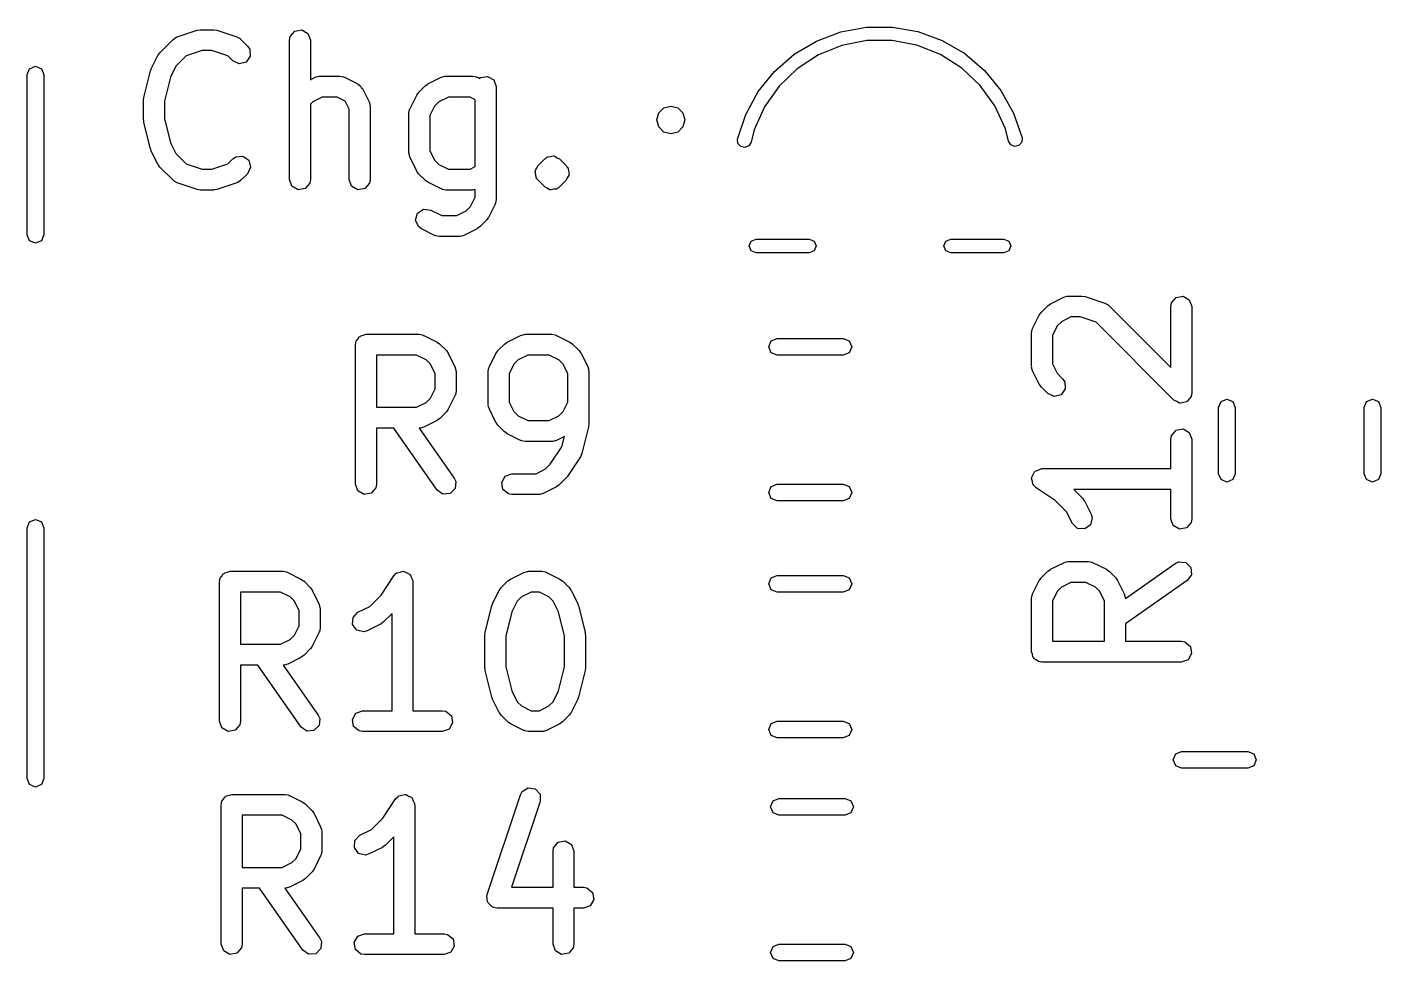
# Model space of a CAD drawing. Extents: x 22.5 to 93.3, y -73 to -49.
# Drawn here: x 59.58 to 69.3, y -55.78 to -49.08 of the extents above; entities that cross this region are included whole.
import ezdxf

# ---------------------------------------------------------------- set-up
doc = ezdxf.new("R2010")
doc.units = 0
doc.layers.add('BLACK', color=7, linetype='CONTINUOUS')

msp = doc.modelspace()

# ---------------------------------------------------------------- linework, layer by layer
at = {"layer": 'BLACK', "linetype": 'CONTINUOUS'}
for p, q in [((60.6279, -49.1722), (60.6493, -49.1573)), ((60.6493, -49.1573), (60.6537, -49.1569)), ((60.6537, -49.1569), (60.6572, -49.1541)), ((60.6572, -49.1541), (60.8001, -49.1065)), ((60.8001, -49.1065), (60.8223, -49.1032)), ((60.8223, -49.1032), (60.8238, -49.1026)), ((60.8238, -49.1026), (60.919, -49.1026)), ((60.919, -49.1026), (60.9411, -49.1065)), ((60.9411, -49.1065), (60.9428, -49.1065)), ((60.9428, -49.1065), (61.0856, -49.1541)), ((61.0856, -49.1541), (61.1085, -49.1665)), ((61.4631, -49.1776), (61.4676, -49.152)), ((61.4676, -49.152), (61.5006, -49.1127)), ((61.5006, -49.1127), (61.5511, -49.1038)), ((61.5511, -49.1038), (61.5955, -49.1294)), ((61.5955, -49.1294), (61.6131, -49.1776)), ((65.2448, -49.1838), (65.4193, -49.1182)), ((65.4193, -49.1182), (65.6026, -49.0845)), ((65.6026, -49.0845), (65.789, -49.0838)), ((65.789, -49.0838), (65.9725, -49.116)), ((65.9725, -49.116), (66.1475, -49.1801)), ((60.5327, -49.2674), (60.6279, -49.1722)), ((60.836, -49.2526), (60.7215, -49.2908)), ((60.9069, -49.2526), (60.836, -49.2526)), ((61.0214, -49.2908), (60.9069, -49.2526)), ((61.1085, -49.1665), (61.1109, -49.1703)), ((61.1109, -49.1703), (61.1149, -49.1722)), ((61.1149, -49.1722), (61.1626, -49.2198)), ((61.1626, -49.2198), (61.1775, -49.2412)), ((61.1775, -49.2412), (61.182, -49.2923)), ((61.4631, -50.1776), (61.4631, -49.1776)), ((61.6131, -49.1776), (61.6131, -49.461)), ((65.0847, -49.2792), (65.2448, -49.1838)), ((65.4274, -49.2154), (65.2592, -49.2836)), ((65.6054, -49.1804), (65.4274, -49.2154)), ((65.7869, -49.1796), (65.6054, -49.1804)), ((65.9652, -49.2133), (65.7869, -49.1796)), ((66.1339, -49.28), (65.9652, -49.2133)), ((66.1475, -49.1801), (66.3084, -49.2742)), ((60.471, -49.3822), (60.5186, -49.2869)), ((60.5186, -49.2869), (60.532, -49.2689)), ((60.532, -49.2689), (60.5327, -49.2674)), ((60.7215, -49.2908), (60.6474, -49.3649)), ((61.0565, -49.3259), (61.0214, -49.2908)), ((61.103, -49.3476), (61.0565, -49.3259)), ((61.1525, -49.3343), (61.103, -49.3476)), ((61.182, -49.2923), (61.1525, -49.3343)), ((64.9439, -49.4014), (65.0847, -49.2792)), ((65.2592, -49.2836), (65.1069, -49.3823)), ((66.287, -49.3775), (66.1339, -49.28)), ((66.3084, -49.2742), (66.4502, -49.3953)), ((59.58, -49.425), (59.5976, -49.3826)), ((59.58, -50.575), (59.58, -49.425)), ((59.5976, -49.3826), (59.64, -49.365)), ((59.64, -49.365), (59.6824, -49.3826)), ((59.6824, -49.3826), (59.7, -49.425)), ((59.7, -49.425), (59.7, -50.575)), ((60.4177, -49.588), (60.4653, -49.3975)), ((60.4653, -49.3975), (60.4706, -49.3857)), ((60.4706, -49.3857), (60.471, -49.3822)), ((60.6089, -49.4419), (60.5655, -49.6154)), ((60.6474, -49.3649), (60.6089, -49.4419)), ((61.6131, -49.461), (61.6474, -49.4439)), ((61.6474, -49.4439), (61.6724, -49.4364)), ((61.6724, -49.4364), (61.6767, -49.4375)), ((61.6767, -49.4375), (61.681, -49.436)), ((61.681, -49.436), (61.8238, -49.436)), ((61.8238, -49.436), (61.8495, -49.4405)), ((61.8495, -49.4405), (61.8529, -49.4434)), ((61.8529, -49.4434), (61.8573, -49.4439)), ((61.8573, -49.4439), (61.9526, -49.4915)), ((62.4569, -49.4915), (62.5522, -49.4439)), ((62.5522, -49.4439), (62.5771, -49.4364)), ((62.5771, -49.4364), (62.5815, -49.4375)), ((62.5815, -49.4375), (62.5857, -49.436)), ((62.5857, -49.436), (62.7762, -49.436)), ((62.7762, -49.436), (62.8018, -49.4405)), ((62.8018, -49.4405), (62.8053, -49.4434)), ((62.8053, -49.4434), (62.8097, -49.4439)), ((62.8097, -49.4439), (62.828, -49.453)), ((62.828, -49.453), (62.8339, -49.446)), ((62.8339, -49.446), (62.8845, -49.4371)), ((62.8845, -49.4371), (62.9289, -49.4627)), ((64.827, -49.5466), (64.9439, -49.4014)), ((65.1069, -49.3823), (64.9761, -49.5081)), ((66.4188, -49.5023), (66.287, -49.3775)), ((66.4502, -49.3953), (66.5682, -49.5395)), ((61.9526, -49.4915), (61.9735, -49.507)), ((61.9735, -49.507), (61.978, -49.5173)), ((61.978, -49.5173), (61.9861, -49.525)), ((61.9861, -49.525), (62.0337, -49.6203)), ((62.3898, -49.5532), (62.4374, -49.5055)), ((62.4374, -49.5055), (62.4558, -49.4927)), ((62.4558, -49.4927), (62.4569, -49.4915)), ((62.9289, -49.4627), (62.9464, -49.511)), ((62.9464, -49.511), (62.9464, -50.3205)), ((64.9761, -49.5081), (64.8715, -49.6564)), ((66.5246, -49.6497), (66.4188, -49.5023)), ((66.5682, -49.5395), (66.659, -49.7023)), ((60.4155, -49.6062), (60.4181, -49.5914)), ((60.4155, -49.749), (60.4155, -49.6062)), ((60.4181, -49.5914), (60.4177, -49.588)), ((60.5655, -49.6154), (60.5655, -49.7398)), ((61.6301, -49.6202), (61.6131, -49.6373)), ((61.6131, -49.6373), (61.6131, -50.1776)), ((61.6987, -49.586), (61.6301, -49.6202)), ((61.8061, -49.586), (61.6987, -49.586)), ((61.8631, -49.6145), (61.8061, -49.586)), ((61.8917, -49.6715), (61.8631, -49.6145)), ((62.0337, -49.6203), (62.0412, -49.6452)), ((62.3282, -49.6679), (62.3758, -49.5726)), ((62.3758, -49.5726), (62.3891, -49.5546)), ((62.3891, -49.5546), (62.3898, -49.5532)), ((62.5349, -49.6202), (62.5045, -49.6506)), ((62.6034, -49.586), (62.5349, -49.6202)), ((62.7585, -49.586), (62.6034, -49.586)), ((62.7964, -49.6049), (62.7585, -49.586)), ((62.7964, -50.0836), (62.7964, -49.6049)), ((64.7376, -49.7101), (64.827, -49.5466)), ((60.5655, -49.7398), (60.6089, -49.9133)), ((61.8917, -50.1776), (61.8917, -49.6715)), ((62.0412, -49.6452), (62.0401, -49.6496)), ((62.0401, -49.6496), (62.0417, -49.6538)), ((62.0417, -49.6538), (62.0417, -50.1776)), ((62.3202, -49.7014), (62.3248, -49.6758)), ((62.3202, -49.9871), (62.3202, -49.7014)), ((62.3248, -49.6758), (62.3276, -49.6723)), ((62.3276, -49.6723), (62.3282, -49.6679)), ((62.5045, -49.6506), (62.4702, -49.7191)), ((62.4702, -49.7191), (62.4702, -49.9694)), ((64.1, -49.75), (64.1134, -49.7)), ((64.1134, -49.7), (64.15, -49.6634)), ((64.15, -49.6634), (64.2, -49.65)), ((64.2, -49.65), (64.25, -49.6634)), ((64.25, -49.6634), (64.2866, -49.7)), ((64.2866, -49.7), (64.3, -49.75)), ((64.6785, -49.8869), (64.7376, -49.7101)), ((64.8715, -49.6564), (64.7968, -49.8218)), ((66.6007, -49.8145), (66.5246, -49.6497)), ((66.659, -49.7023), (66.7195, -49.8786)), ((60.4167, -49.7523), (60.4155, -49.749)), ((60.4177, -49.7672), (60.4167, -49.7523)), ((60.4653, -49.9577), (60.4177, -49.7672)), ((64.1134, -49.8), (64.1, -49.75)), ((64.1, -49.75), (64.1, -49.75)), ((64.15, -49.8366), (64.1134, -49.8)), ((64.2, -49.85), (64.15, -49.8366)), ((64.25, -49.8366), (64.2, -49.85)), ((64.2866, -49.8), (64.25, -49.8366)), ((64.3, -49.75), (64.2866, -49.8)), ((64.7968, -49.8218), (64.7758, -49.91)), ((66.6224, -49.9026), (66.6007, -49.8145)), ((60.6089, -49.9133), (60.6474, -49.9903)), ((64.681, -49.9177), (64.6785, -49.8869)), ((64.7011, -49.9411), (64.681, -49.9177)), ((64.7758, -49.91), (64.7597, -49.9364)), ((64.7758, -49.91), (64.7758, -49.91)), ((66.6387, -49.9288), (66.6224, -49.9026)), ((66.6224, -49.9026), (66.6224, -49.9026)), ((66.6673, -49.9405), (66.6387, -49.9288)), ((66.6973, -49.9331), (66.6673, -49.9405)), ((66.7172, -49.9094), (66.6973, -49.9331)), ((66.7195, -49.8786), (66.7172, -49.9094)), ((60.4673, -49.9607), (60.4653, -49.9577)), ((60.471, -49.9731), (60.4673, -49.9607)), ((60.5186, -50.0683), (60.471, -49.9731)), ((60.6474, -49.9903), (60.7215, -50.0644)), ((61.0214, -50.0644), (61.0565, -50.0293)), ((61.0565, -50.0293), (61.0778, -50.0144)), ((61.0778, -50.0144), (61.1289, -50.0099)), ((61.1289, -50.0099), (61.171, -50.0394)), ((62.3218, -49.9914), (62.3202, -49.9871)), ((62.3207, -49.9957), (62.3218, -49.9914)), ((62.3282, -50.0207), (62.3207, -49.9957)), ((62.3758, -50.1159), (62.3282, -50.0207)), ((62.4702, -49.9694), (62.5045, -50.038)), ((63.247, -50.077), (63.2946, -50.0293)), ((63.2946, -50.0293), (63.3027, -50.0237)), ((63.3027, -50.0237), (63.3046, -50.0209)), ((63.3046, -50.0209), (63.3078, -50.0201)), ((63.3078, -50.0201), (63.308, -50.02)), ((63.308, -50.02), (63.3101, -50.0174)), ((63.3101, -50.0174), (63.3121, -50.0171)), ((63.3121, -50.0171), (63.3159, -50.0144)), ((63.3159, -50.0144), (63.3353, -50.0127)), ((63.3353, -50.0127), (63.3542, -50.0077)), ((63.3542, -50.0077), (63.3573, -50.0091)), ((63.3573, -50.0091), (63.3606, -50.0085)), ((63.3606, -50.0085), (63.3636, -50.0102)), ((63.3636, -50.0102), (63.367, -50.0099)), ((63.367, -50.0099), (63.383, -50.0211)), ((63.383, -50.0211), (63.4007, -50.0293)), ((63.4007, -50.0293), (63.4483, -50.077)), ((64.7312, -49.9483), (64.7011, -49.9411)), ((64.7597, -49.9364), (64.7312, -49.9483)), ((60.5198, -50.0694), (60.5186, -50.0683)), ((60.5327, -50.0878), (60.5198, -50.0694)), ((60.6279, -50.183), (60.5327, -50.0878)), ((60.7215, -50.0644), (60.836, -50.1026)), ((60.836, -50.1026), (60.9069, -50.1026)), ((60.9069, -50.1026), (61.0214, -50.0644)), ((61.1842, -50.0889), (61.1626, -50.1354)), ((61.171, -50.0394), (61.1842, -50.0889)), ((62.377, -50.117), (62.3758, -50.1159)), ((62.3898, -50.1354), (62.377, -50.117)), ((62.5045, -50.038), (62.5349, -50.0684)), ((62.5349, -50.0684), (62.6034, -50.1026)), ((62.6034, -50.1026), (62.7585, -50.1026)), ((62.7585, -50.1026), (62.7964, -50.0836)), ((63.2253, -50.1235), (63.2281, -50.1173)), ((63.2303, -50.1423), (63.2253, -50.1235)), ((63.2276, -50.1106), (63.2387, -50.0946)), ((63.2281, -50.1173), (63.2276, -50.1106)), ((63.2387, -50.0946), (63.247, -50.077)), ((63.4483, -50.077), (63.4539, -50.0851)), ((63.4539, -50.0851), (63.4567, -50.087)), ((63.4567, -50.087), (63.4575, -50.0902)), ((63.4575, -50.0902), (63.4632, -50.0983)), ((63.4632, -50.0983), (63.4649, -50.1177)), ((63.4649, -50.1177), (63.47, -50.1365)), ((60.632, -50.1849), (60.6279, -50.183)), ((60.6343, -50.1887), (60.632, -50.1849)), ((60.6572, -50.2012), (60.6343, -50.1887)), ((60.8001, -50.2488), (60.6572, -50.2012)), ((61.0856, -50.2012), (60.9428, -50.2488)), ((61.0891, -50.1984), (61.0856, -50.2012)), ((61.0936, -50.198), (61.0891, -50.1984)), ((61.1149, -50.183), (61.0936, -50.198)), ((61.1626, -50.1354), (61.1149, -50.183)), ((61.4806, -50.2258), (61.4631, -50.1776)), ((61.5251, -50.2515), (61.4806, -50.2258)), ((61.6086, -50.2033), (61.5756, -50.2426)), ((61.6131, -50.1776), (61.6086, -50.2033)), ((61.9092, -50.2258), (61.8917, -50.1776)), ((61.9536, -50.2515), (61.9092, -50.2258)), ((62.0371, -50.2033), (62.0042, -50.2426)), ((62.0417, -50.1776), (62.0371, -50.2033)), ((62.4374, -50.183), (62.3898, -50.1354)), ((62.4389, -50.1837), (62.4374, -50.183)), ((62.4569, -50.1971), (62.4389, -50.1837)), ((62.5522, -50.2447), (62.4569, -50.1971)), ((63.232, -50.1617), (63.2303, -50.1423)), ((63.2377, -50.1698), (63.232, -50.1617)), ((63.2386, -50.173), (63.2377, -50.1698)), ((63.2413, -50.1749), (63.2386, -50.173)), ((63.247, -50.183), (63.2413, -50.1749)), ((63.2946, -50.2307), (63.247, -50.183)), ((63.4483, -50.183), (63.4007, -50.2307)), ((63.4565, -50.1654), (63.4483, -50.183)), ((63.4677, -50.1494), (63.4565, -50.1654)), ((63.47, -50.1365), (63.4671, -50.1427)), ((63.4671, -50.1427), (63.4677, -50.1494)), ((60.8017, -50.2487), (60.8001, -50.2488)), ((60.8238, -50.2526), (60.8017, -50.2487)), ((60.919, -50.2526), (60.8238, -50.2526)), ((60.9206, -50.2521), (60.919, -50.2526)), ((60.9428, -50.2488), (60.9206, -50.2521)), ((61.5756, -50.2426), (61.5251, -50.2515)), ((62.0042, -50.2426), (61.9536, -50.2515)), ((62.5566, -50.2452), (62.5522, -50.2447)), ((62.5601, -50.2481), (62.5566, -50.2452)), ((62.5857, -50.2526), (62.5601, -50.2481)), ((62.7762, -50.2526), (62.5857, -50.2526)), ((62.7622, -50.3713), (62.7964, -50.3028)), ((62.7804, -50.2511), (62.7762, -50.2526)), ((62.7848, -50.2521), (62.7804, -50.2511)), ((62.7964, -50.2487), (62.7848, -50.2521)), ((62.7964, -50.3028), (62.7964, -50.2487)), ((62.9464, -50.3205), (62.9419, -50.3461)), ((63.3122, -50.2389), (63.2946, -50.2307)), ((63.3282, -50.2501), (63.3122, -50.2389)), ((63.3316, -50.2498), (63.3282, -50.2501)), ((63.3346, -50.2515), (63.3316, -50.2498)), ((63.338, -50.2509), (63.3346, -50.2515)), ((63.3411, -50.2523), (63.338, -50.2509)), ((63.3599, -50.2473), (63.3411, -50.2523)), ((63.3793, -50.2456), (63.3599, -50.2473)), ((63.3831, -50.2429), (63.3793, -50.2456)), ((63.3851, -50.2426), (63.3831, -50.2429)), ((63.3872, -50.24), (63.3851, -50.2426)), ((63.3874, -50.2399), (63.3872, -50.24)), ((63.3906, -50.2391), (63.3874, -50.2399)), ((63.3925, -50.2363), (63.3906, -50.2391)), ((63.4007, -50.2307), (63.3925, -50.2363)), ((62.368, -50.4678), (62.3826, -50.4187)), ((62.3826, -50.4187), (62.4254, -50.3904)), ((62.4254, -50.3904), (62.4764, -50.3963)), ((62.4764, -50.3963), (62.5558, -50.436)), ((62.6632, -50.436), (62.7318, -50.4017)), ((62.7318, -50.4017), (62.7622, -50.3713)), ((62.9385, -50.354), (62.8909, -50.4493)), ((62.939, -50.3496), (62.9385, -50.354)), ((62.9419, -50.3461), (62.939, -50.3496)), ((62.3884, -50.5149), (62.368, -50.4678)), ((62.4093, -50.5304), (62.3884, -50.5149)), ((62.5558, -50.436), (62.6632, -50.436)), ((62.8292, -50.5164), (62.8109, -50.5292)), ((62.8768, -50.4687), (62.8292, -50.5164)), ((62.8775, -50.4673), (62.8768, -50.4687)), ((62.8909, -50.4493), (62.8775, -50.4673)), ((59.5976, -50.6174), (59.58, -50.575)), ((59.7, -50.575), (59.6824, -50.6174)), ((62.5046, -50.578), (62.4093, -50.5304)), ((62.509, -50.5785), (62.5046, -50.578)), ((62.5124, -50.5814), (62.509, -50.5785)), ((62.5381, -50.586), (62.5124, -50.5814)), ((62.681, -50.586), (62.5381, -50.586)), ((62.6852, -50.5844), (62.681, -50.586)), ((62.6895, -50.5855), (62.6852, -50.5844)), ((62.7145, -50.578), (62.6895, -50.5855)), ((62.8097, -50.5304), (62.7145, -50.578)), ((62.8109, -50.5292), (62.8097, -50.5304)), ((64.7756, -50.6186), (64.811, -50.604)), ((64.811, -50.604), (65.192, -50.604)), ((65.192, -50.604), (65.2274, -50.6186)), ((66.1726, -50.6186), (66.208, -50.604)), ((66.208, -50.604), (66.589, -50.604)), ((66.589, -50.604), (66.6244, -50.6186)), ((59.64, -50.635), (59.5976, -50.6174)), ((59.6824, -50.6174), (59.64, -50.635)), ((64.761, -50.654), (64.7756, -50.6186)), ((64.7756, -50.6894), (64.761, -50.654)), ((64.811, -50.704), (64.7756, -50.6894)), ((65.192, -50.704), (64.811, -50.704)), ((65.2274, -50.6894), (65.192, -50.704)), ((65.2274, -50.6186), (65.242, -50.654)), ((65.242, -50.654), (65.2274, -50.6894)), ((66.158, -50.654), (66.1726, -50.6186)), ((66.1726, -50.6894), (66.158, -50.654)), ((66.208, -50.704), (66.1726, -50.6894)), ((66.589, -50.704), (66.208, -50.704)), ((66.6244, -50.6894), (66.589, -50.704)), ((66.6244, -50.6186), (66.639, -50.654)), ((66.639, -50.654), (66.6244, -50.6894)), ((66.8572, -51.1303), (66.9048, -51.0827)), ((66.9048, -51.0827), (66.9232, -51.0698)), ((66.9232, -51.0698), (66.9243, -51.0686)), ((66.9243, -51.0686), (67.0196, -51.021)), ((67.0196, -51.021), (67.0445, -51.0136)), ((67.0445, -51.0136), (67.0489, -51.0146)), ((67.0489, -51.0146), (67.0531, -51.0131)), ((67.0531, -51.0131), (67.1483, -51.0131)), ((67.1483, -51.0131), (67.1704, -51.017)), ((67.1704, -51.017), (67.172, -51.0169)), ((67.172, -51.0169), (67.3149, -51.0646)), ((67.3149, -51.0646), (67.3378, -51.077)), ((67.3378, -51.077), (67.3402, -51.0808)), ((67.3402, -51.0808), (67.3442, -51.0827)), ((67.3442, -51.0827), (67.7876, -51.5261)), ((67.7876, -51.0881), (67.7921, -51.0624)), ((67.7876, -51.5261), (67.7876, -51.0881)), ((67.7921, -51.0624), (67.8251, -51.0231)), ((67.8251, -51.0231), (67.8756, -51.0142)), ((67.8756, -51.0142), (67.9201, -51.0399)), ((67.9201, -51.0399), (67.9376, -51.0881)), ((67.9376, -51.0881), (67.9376, -51.7071)), ((66.7955, -51.245), (66.8432, -51.1498)), ((66.8432, -51.1498), (66.8565, -51.1318)), ((66.8565, -51.1318), (66.8572, -51.1303)), ((67.0023, -51.1974), (66.9719, -51.2278)), ((67.0708, -51.1631), (67.0023, -51.1974)), ((67.1362, -51.1631), (67.0708, -51.1631)), ((67.2507, -51.2013), (67.1362, -51.1631)), ((61.9744, -51.2977), (61.9936, -51.2943)), ((61.9936, -51.2943), (62.0119, -51.2876)), ((62.0119, -51.2876), (62.3929, -51.2876)), ((62.3929, -51.2876), (62.4185, -51.2921)), ((62.4185, -51.2921), (62.4219, -51.295)), ((62.4219, -51.295), (62.4264, -51.2955)), ((63.1212, -51.2955), (63.1462, -51.2881)), ((63.1462, -51.2881), (63.1505, -51.2892)), ((63.1505, -51.2892), (63.1548, -51.2876)), ((63.1548, -51.2876), (63.3452, -51.2876)), ((63.3452, -51.2876), (63.3709, -51.2921)), ((63.3709, -51.2921), (63.3743, -51.295)), ((63.3743, -51.295), (63.3788, -51.2955)), ((66.7876, -51.2786), (66.7921, -51.2529)), ((66.7876, -51.5167), (66.7876, -51.2786)), ((66.7921, -51.2529), (66.795, -51.2495)), ((66.795, -51.2495), (66.7955, -51.245)), ((66.9719, -51.2278), (66.9376, -51.2963)), ((67.8096, -51.7602), (67.2507, -51.2013)), ((61.9369, -51.3626), (61.9386, -51.3529)), ((61.9369, -52.3626), (61.9369, -51.3626)), ((61.938, -51.3496), (61.9397, -51.3467)), ((61.9386, -51.3529), (61.938, -51.3496)), ((61.9397, -51.3467), (61.9414, -51.337)), ((61.9414, -51.337), (61.954, -51.322)), ((61.954, -51.322), (61.9637, -51.3052)), ((61.9637, -51.3052), (61.9701, -51.3029)), ((61.9701, -51.3029), (61.9744, -51.2977)), ((62.4264, -51.2955), (62.5216, -51.3432)), ((62.5216, -51.3432), (62.5396, -51.3565)), ((62.5396, -51.3565), (62.5411, -51.3572)), ((62.5411, -51.3572), (62.5887, -51.4048)), ((62.9589, -51.4048), (63.0065, -51.3572)), ((63.0065, -51.3572), (63.0249, -51.3443)), ((63.0249, -51.3443), (63.026, -51.3432)), ((63.026, -51.3432), (63.1212, -51.2955)), ((63.3788, -51.2955), (63.474, -51.3432)), ((63.474, -51.3432), (63.492, -51.3565)), ((63.492, -51.3565), (63.4935, -51.3572)), ((63.4935, -51.3572), (63.5411, -51.4048)), ((64.9027, -51.3775), (64.9203, -51.3351)), ((64.9203, -51.4199), (64.9027, -51.3775)), ((64.9203, -51.3351), (64.9627, -51.3175)), ((64.9627, -51.3175), (65.4373, -51.3175)), ((65.4373, -51.3175), (65.4797, -51.3351)), ((65.4797, -51.3351), (65.4973, -51.3775)), ((65.4973, -51.3775), (65.4797, -51.4199)), ((66.9376, -51.2963), (66.9376, -51.499)), ((62.3752, -51.4376), (62.0869, -51.4376)), ((62.0869, -51.4376), (62.0869, -51.8114)), ((62.4437, -51.4719), (62.3752, -51.4376)), ((62.4741, -51.5023), (62.4437, -51.4719)), ((62.5887, -51.4048), (62.6016, -51.4232)), ((62.6016, -51.4232), (62.6028, -51.4243)), ((62.6028, -51.4243), (62.6504, -51.5196)), ((62.8972, -51.5196), (62.9448, -51.4243)), ((62.9448, -51.4243), (62.9582, -51.4063)), ((62.9582, -51.4063), (62.9589, -51.4048)), ((63.104, -51.4719), (63.0735, -51.5023)), ((63.1725, -51.4376), (63.104, -51.4719)), ((63.3275, -51.4376), (63.1725, -51.4376)), ((63.396, -51.4719), (63.3275, -51.4376)), ((63.4265, -51.5023), (63.396, -51.4719)), ((63.5411, -51.4048), (63.554, -51.4232)), ((63.554, -51.4232), (63.5552, -51.4243)), ((63.5552, -51.4243), (63.6028, -51.5196)), ((64.9627, -51.4375), (64.9203, -51.4199)), ((65.4373, -51.4375), (64.9627, -51.4375)), ((65.4797, -51.4199), (65.4373, -51.4375)), ((62.5083, -51.5708), (62.4741, -51.5023)), ((62.5083, -51.6782), (62.5083, -51.5708)), ((62.6504, -51.5196), (62.6578, -51.5445)), ((62.6578, -51.5445), (62.6568, -51.5489)), ((62.6568, -51.5489), (62.6583, -51.5531)), ((62.6583, -51.5531), (62.6583, -51.696)), ((62.8893, -51.5531), (62.8938, -51.5274)), ((62.8893, -51.7912), (62.8893, -51.5531)), ((62.8938, -51.5274), (62.8967, -51.524)), ((62.8967, -51.524), (62.8972, -51.5196)), ((63.0735, -51.5023), (63.0393, -51.5708)), ((63.0393, -51.5708), (63.0393, -51.7735)), ((63.4607, -51.5708), (63.4265, -51.5023)), ((63.4607, -51.7735), (63.4607, -51.5708)), ((63.6028, -51.5196), (63.6102, -51.5445)), ((63.6102, -51.5445), (63.6092, -51.5489)), ((63.6092, -51.5489), (63.6107, -51.5531)), ((63.6107, -51.5531), (63.6107, -51.934)), ((66.7892, -51.5209), (66.7876, -51.5167)), ((66.7881, -51.5252), (66.7892, -51.5209)), ((66.7955, -51.5502), (66.7881, -51.5252)), ((66.8432, -51.6454), (66.7955, -51.5502)), ((66.9376, -51.499), (66.9719, -51.5675)), ((66.9719, -51.5675), (67.0109, -51.6065)), ((62.4741, -51.7468), (62.5083, -51.6782)), ((66.8443, -51.6466), (66.8432, -51.6454)), ((66.8572, -51.6649), (66.8443, -51.6466)), ((66.9048, -51.7126), (66.8572, -51.6649)), ((67.0303, -51.6789), (67.0009, -51.721)), ((67.0109, -51.6065), (67.0258, -51.6278)), ((67.0258, -51.6278), (67.0303, -51.6789)), ((62.3752, -51.8114), (62.4437, -51.7772)), ((62.4437, -51.7772), (62.4741, -51.7468)), ((62.6504, -51.7295), (62.6028, -51.8247)), ((62.6509, -51.725), (62.6504, -51.7295)), ((62.6538, -51.7216), (62.6509, -51.725)), ((62.6583, -51.696), (62.6538, -51.7216)), ((63.0393, -51.7735), (63.0735, -51.842)), ((63.4265, -51.842), (63.4607, -51.7735)), ((66.9513, -51.7342), (66.9048, -51.7126)), ((67.0009, -51.721), (66.9513, -51.7342)), ((67.83, -51.7697), (67.8096, -51.7602)), ((67.8496, -51.781), (67.83, -51.7697)), ((67.853, -51.7804), (67.8496, -51.781)), ((67.8561, -51.7819), (67.853, -51.7804)), ((67.8779, -51.776), (67.8561, -51.7819)), ((67.9001, -51.7721), (67.8779, -51.776)), ((67.9023, -51.7695), (67.9001, -51.7721)), ((67.9056, -51.7686), (67.9023, -51.7695)), ((67.9186, -51.7501), (67.9056, -51.7686)), ((67.9331, -51.7328), (67.9186, -51.7501)), ((67.9339, -51.7282), (67.9331, -51.7328)), ((67.9351, -51.7266), (67.9339, -51.7282)), ((67.9376, -51.7071), (67.9348, -51.7233)), ((67.9348, -51.7233), (67.9351, -51.7266)), ((68.13, -51.8127), (68.1476, -51.7703)), ((68.1476, -51.7703), (68.19, -51.7527)), ((68.19, -51.7527), (68.2324, -51.7703)), ((68.2324, -51.7703), (68.25, -51.8127)), ((69.175, -51.8127), (69.1926, -51.7703)), ((69.1926, -51.7703), (69.235, -51.7527)), ((69.235, -51.7527), (69.2774, -51.7703)), ((69.2774, -51.7703), (69.295, -51.8127)), ((62.0869, -51.8114), (62.3752, -51.8114)), ((62.5887, -51.8442), (62.5411, -51.8918)), ((62.5894, -51.8427), (62.5887, -51.8442)), ((62.6028, -51.8247), (62.5894, -51.8427)), ((62.8908, -51.7954), (62.8893, -51.7912)), ((62.8898, -51.7998), (62.8908, -51.7954)), ((62.8972, -51.8247), (62.8898, -51.7998)), ((62.9448, -51.92), (62.8972, -51.8247)), ((63.0735, -51.842), (63.104, -51.8724)), ((63.104, -51.8724), (63.1725, -51.9067)), ((63.3275, -51.9067), (63.396, -51.8724)), ((63.396, -51.8724), (63.4265, -51.842)), ((68.13, -52.2873), (68.13, -51.8127)), ((68.25, -51.8127), (68.25, -52.2873)), ((69.175, -52.2873), (69.175, -51.8127)), ((69.295, -51.8127), (69.295, -52.2873)), ((62.211, -51.9614), (62.0869, -51.9614)), ((62.0869, -51.9614), (62.0869, -52.3626)), ((62.5219, -52.4056), (62.211, -51.9614)), ((62.3971, -51.9599), (62.3938, -51.9611)), ((62.3938, -51.9611), (62.6448, -52.3196)), ((62.4014, -51.9609), (62.3971, -51.9599)), ((62.4264, -51.9535), (62.4014, -51.9609)), ((62.5216, -51.9059), (62.4264, -51.9535)), ((62.5228, -51.9047), (62.5216, -51.9059)), ((62.5411, -51.8918), (62.5228, -51.9047)), ((62.946, -51.9211), (62.9448, -51.92)), ((62.9589, -51.9395), (62.946, -51.9211)), ((63.0065, -51.9871), (62.9589, -51.9395)), ((63.1725, -51.9067), (63.3275, -51.9067)), ((63.6085, -51.9522), (63.5609, -52.1427)), ((63.6107, -51.934), (63.6081, -51.9488)), ((63.6081, -51.9488), (63.6085, -51.9522)), ((67.8251, -51.9755), (67.8756, -51.9666)), ((67.8756, -51.9666), (67.9201, -51.9923)), ((63.008, -51.9878), (63.0065, -51.9871)), ((63.026, -52.0011), (63.008, -51.9878)), ((63.1212, -52.0487), (63.026, -52.0011)), ((63.1257, -52.0493), (63.1212, -52.0487)), ((63.1291, -52.0521), (63.1257, -52.0493)), ((63.1548, -52.0567), (63.1291, -52.0521)), ((63.3452, -52.0567), (63.1548, -52.0567)), ((63.3495, -52.0551), (63.3452, -52.0567)), ((63.3538, -52.0562), (63.3495, -52.0551)), ((63.3788, -52.0487), (63.3538, -52.0562)), ((63.437, -52.0196), (63.3788, -52.0487)), ((63.4185, -52.0937), (63.437, -52.0196)), ((67.7876, -52.0405), (67.7921, -52.0148)), ((67.7876, -52.2512), (67.7876, -52.0405)), ((67.7921, -52.0148), (67.8251, -51.9755)), ((67.9201, -51.9923), (67.9376, -52.0405)), ((67.9376, -52.0405), (67.9376, -52.6119)), ((63.3346, -52.2196), (63.4185, -52.0937)), ((63.5505, -52.1661), (63.4553, -52.309)), ((63.5506, -52.1657), (63.5505, -52.1661)), ((63.5609, -52.1427), (63.5506, -52.1657)), ((63.2323, -52.2876), (63.3008, -52.2534)), ((63.3008, -52.2534), (63.3346, -52.2196)), ((66.8144, -52.2687), (66.8349, -52.2613)), ((66.8349, -52.2613), (66.8544, -52.2516)), ((66.8544, -52.2516), (66.8586, -52.2527)), ((66.8586, -52.2527), (66.8626, -52.2512)), ((66.8626, -52.2512), (67.7876, -52.2512)), ((61.9545, -52.4108), (61.9369, -52.3626)), ((62.0869, -52.3626), (62.0824, -52.3883)), ((62.6448, -52.3196), (62.6558, -52.3432)), ((62.6558, -52.3432), (62.6513, -52.3943)), ((62.9857, -52.3496), (63.0113, -52.3052)), ((62.9946, -52.4001), (62.9857, -52.3496)), ((63.0113, -52.3052), (63.0595, -52.2876)), ((63.0595, -52.2876), (63.2323, -52.2876)), ((63.4459, -52.3204), (63.3983, -52.368)), ((63.4474, -52.3172), (63.4459, -52.3204)), ((63.4553, -52.309), (63.4474, -52.3172)), ((64.9203, -52.3801), (64.9627, -52.3625)), ((64.9627, -52.3625), (65.4373, -52.3625)), ((65.4373, -52.3625), (65.4797, -52.3801)), ((66.7878, -52.3214), (66.7895, -52.3174)), ((66.7939, -52.3423), (66.7878, -52.3214)), ((66.7888, -52.3132), (66.7996, -52.2943)), ((66.7895, -52.3174), (66.7888, -52.3132)), ((66.7977, -52.3637), (66.7939, -52.3423)), ((66.801, -52.3665), (66.7977, -52.3637)), ((66.7996, -52.2943), (66.8084, -52.2744)), ((66.8084, -52.2744), (66.8123, -52.2725)), ((66.8123, -52.2725), (66.8144, -52.2687)), ((68.1476, -52.3297), (68.13, -52.2873)), ((68.19, -52.3473), (68.1476, -52.3297)), ((68.2324, -52.3297), (68.19, -52.3473)), ((68.25, -52.2873), (68.2324, -52.3297)), ((69.1926, -52.3297), (69.175, -52.2873)), ((69.235, -52.3473), (69.1926, -52.3297)), ((69.2774, -52.3297), (69.235, -52.3473)), ((69.295, -52.2873), (69.2774, -52.3297)), ((61.9989, -52.4365), (61.9545, -52.4108)), ((62.0494, -52.4276), (61.9989, -52.4365)), ((62.0824, -52.3883), (62.0494, -52.4276)), ((62.5639, -52.4351), (62.5219, -52.4056)), ((62.615, -52.4306), (62.5639, -52.4351)), ((62.6513, -52.3943), (62.615, -52.4306)), ((63.0339, -52.4331), (62.9946, -52.4001)), ((63.0595, -52.4376), (63.0339, -52.4331)), ((63.25, -52.4376), (63.0595, -52.4376)), ((63.2542, -52.4361), (63.25, -52.4376)), ((63.2586, -52.4371), (63.2542, -52.4361)), ((63.2835, -52.4297), (63.2586, -52.4371)), ((63.3788, -52.3821), (63.2835, -52.4297)), ((63.3799, -52.3809), (63.3788, -52.3821)), ((63.3983, -52.368), (63.3799, -52.3809)), ((64.9027, -52.4225), (64.9203, -52.3801)), ((64.9203, -52.4649), (64.9027, -52.4225)), ((65.4797, -52.3801), (65.4973, -52.4225)), ((65.4973, -52.4225), (65.4797, -52.4649)), ((66.8022, -52.3706), (66.801, -52.3665)), ((66.821, -52.3886), (66.8022, -52.3706)), ((66.9577, -52.4797), (66.821, -52.3886)), ((67.7876, -52.4012), (67.0913, -52.4012)), ((67.0913, -52.4012), (67.1537, -52.4636)), ((67.7876, -52.6119), (67.7876, -52.4012)), ((64.9627, -52.4825), (64.9203, -52.4649)), ((65.4373, -52.4825), (64.9627, -52.4825)), ((65.4797, -52.4649), (65.4373, -52.4825)), ((67.0391, -52.5611), (66.9577, -52.4797)), ((67.1537, -52.4636), (67.1666, -52.482)), ((67.1666, -52.482), (67.1678, -52.4831)), ((67.1678, -52.4831), (67.2154, -52.5784)), ((59.58, -52.675), (59.5976, -52.6326)), ((59.5976, -52.6326), (59.64, -52.615)), ((59.64, -52.615), (59.6824, -52.6326)), ((59.6824, -52.6326), (59.7, -52.675)), ((67.0813, -52.6454), (67.0391, -52.5611)), ((67.1185, -52.6807), (67.0813, -52.6454)), ((67.2109, -52.6532), (67.1697, -52.6838)), ((67.2228, -52.6033), (67.2109, -52.6532)), ((67.2154, -52.5784), (67.2228, -52.6033)), ((67.8052, -52.6601), (67.7876, -52.6119)), ((67.9331, -52.6376), (67.9001, -52.6769)), ((67.9376, -52.6119), (67.9331, -52.6376)), ((59.58, -54.475), (59.58, -52.675)), ((59.7, -52.675), (59.7, -54.475)), ((67.1697, -52.6838), (67.1185, -52.6807)), ((67.8496, -52.6858), (67.8052, -52.6601)), ((67.9001, -52.6769), (67.8496, -52.6858)), ((66.9243, -52.9734), (67.0196, -52.9258)), ((67.0196, -52.9258), (67.0445, -52.9183)), ((67.0445, -52.9183), (67.0489, -52.9194)), ((67.0489, -52.9194), (67.0531, -52.9179)), ((67.0531, -52.9179), (67.196, -52.9179)), ((67.196, -52.9179), (67.2216, -52.9224)), ((67.2216, -52.9224), (67.225, -52.9253)), ((67.225, -52.9253), (67.2295, -52.9258)), ((67.2295, -52.9258), (67.3247, -52.9734)), ((67.4611, -53.1824), (67.8196, -52.9314)), ((67.8196, -52.9314), (67.8432, -52.9204)), ((67.8432, -52.9204), (67.8943, -52.9249)), ((67.8943, -52.9249), (67.9306, -52.9612)), ((60.9635, -53.0467), (60.9652, -53.037)), ((60.9652, -53.037), (60.9778, -53.022)), ((60.9778, -53.022), (60.9875, -53.0052)), ((60.9875, -53.0052), (60.9939, -53.0029)), ((60.9939, -53.0029), (60.9982, -52.9977)), ((60.9982, -52.9977), (61.0174, -52.9943)), ((61.0174, -52.9943), (61.0357, -52.9876)), ((61.0357, -52.9876), (61.4167, -52.9876)), ((61.4167, -52.9876), (61.4423, -52.9921)), ((61.4423, -52.9921), (61.4458, -52.995)), ((61.4458, -52.995), (61.4502, -52.9955)), ((61.4502, -52.9955), (61.5454, -53.0432)), ((61.5454, -53.0432), (61.5635, -53.0565)), ((62.1203, -53.1577), (62.2114, -53.021)), ((62.2114, -53.021), (62.2294, -53.0022)), ((62.2294, -53.0022), (62.2335, -53.001)), ((62.2335, -53.001), (62.2363, -52.9977)), ((62.2363, -52.9977), (62.2577, -52.9939)), ((62.2577, -52.9939), (62.2786, -52.9878)), ((62.2786, -52.9878), (62.2826, -52.9895)), ((62.2826, -52.9895), (62.2868, -52.9888)), ((62.2868, -52.9888), (62.3057, -52.9996)), ((62.3057, -52.9996), (62.3256, -53.0084)), ((62.3256, -53.0084), (62.3275, -53.0123)), ((62.3275, -53.0123), (62.3313, -53.0144)), ((62.3313, -53.0144), (62.3387, -53.0349)), ((62.3387, -53.0349), (62.3484, -53.0544)), ((63.0487, -53.0443), (63.0498, -53.0432)), ((63.0498, -53.0432), (63.145, -52.9955)), ((63.145, -52.9955), (63.17, -52.9881)), ((63.17, -52.9881), (63.1744, -52.9892)), ((63.1744, -52.9892), (63.1786, -52.9876)), ((63.1786, -52.9876), (63.2738, -52.9876)), ((63.2738, -52.9876), (63.2995, -52.9921)), ((63.2995, -52.9921), (63.3029, -52.995)), ((63.3029, -52.995), (63.3073, -52.9955)), ((63.3073, -52.9955), (63.4026, -53.0432)), ((63.4026, -53.0432), (63.4206, -53.0565)), ((64.9027, -53.0775), (64.9203, -53.0351)), ((64.9203, -53.0351), (64.9627, -53.0175)), ((64.9627, -53.0175), (65.4373, -53.0175)), ((65.4373, -53.0175), (65.4797, -53.0351)), ((65.4797, -53.0351), (65.4973, -53.0775)), ((66.8432, -53.0546), (66.8565, -53.0365)), ((66.8565, -53.0365), (66.8572, -53.0351)), ((66.8572, -53.0351), (66.9048, -52.9874)), ((66.9048, -52.9874), (66.9232, -52.9746)), ((66.9232, -52.9746), (66.9243, -52.9734)), ((67.3247, -52.9734), (67.3427, -52.9868)), ((67.3427, -52.9868), (67.3442, -52.9874)), ((67.3442, -52.9874), (67.3918, -53.0351)), ((67.3918, -53.0351), (67.4047, -53.0534)), ((67.9351, -53.0123), (67.9056, -53.0543)), ((67.9306, -52.9612), (67.9351, -53.0123)), ((60.9607, -53.0626), (60.9624, -53.0529)), ((60.9607, -54.0626), (60.9607, -53.0626)), ((60.9619, -53.0496), (60.9635, -53.0467)), ((60.9624, -53.0529), (60.9619, -53.0496)), ((61.399, -53.1376), (61.1107, -53.1376)), ((61.1107, -53.1376), (61.1107, -53.5114)), ((61.4675, -53.1719), (61.399, -53.1376)), ((61.5635, -53.0565), (61.5649, -53.0572)), ((61.5649, -53.0572), (61.6126, -53.1048)), ((61.6126, -53.1048), (61.6254, -53.1232)), ((61.6254, -53.1232), (61.6266, -53.1243)), ((61.6266, -53.1243), (61.6742, -53.2196)), ((62.3484, -53.0544), (62.3473, -53.0586)), ((62.3473, -53.0586), (62.3488, -53.0626)), ((62.3488, -53.0626), (62.3488, -53.9876)), ((62.921, -53.2196), (62.9686, -53.1243)), ((62.9686, -53.1243), (62.982, -53.1063)), ((62.982, -53.1063), (62.9827, -53.1048)), ((62.9827, -53.1048), (63.0303, -53.0572)), ((63.0303, -53.0572), (63.0487, -53.0443)), ((63.1963, -53.1376), (63.1278, -53.1719)), ((63.2561, -53.1376), (63.1963, -53.1376)), ((63.3246, -53.1719), (63.2561, -53.1376)), ((63.4206, -53.0565), (63.4221, -53.0572)), ((63.4221, -53.0572), (63.4697, -53.1048)), ((63.4697, -53.1048), (63.4826, -53.1232)), ((63.4826, -53.1232), (63.4837, -53.1243)), ((63.4837, -53.1243), (63.5314, -53.2196)), ((64.9203, -53.1199), (64.9027, -53.0775)), ((64.9627, -53.1375), (64.9203, -53.1199)), ((65.4373, -53.1375), (64.9627, -53.1375)), ((65.4797, -53.1199), (65.4373, -53.1375)), ((65.4973, -53.0775), (65.4797, -53.1199)), ((66.7955, -53.1498), (66.8432, -53.0546)), ((66.9719, -53.1325), (66.9376, -53.201)), ((67.0023, -53.1021), (66.9719, -53.1325)), ((67.0708, -53.0679), (67.0023, -53.1021)), ((67.1782, -53.0679), (67.0708, -53.0679)), ((67.2468, -53.1021), (67.1782, -53.0679)), ((67.2772, -53.1325), (67.2468, -53.1021)), ((67.3114, -53.201), (67.2772, -53.1325)), ((67.4047, -53.0534), (67.4059, -53.0546)), ((67.4059, -53.0546), (67.4535, -53.1498)), ((67.9056, -53.0543), (67.4614, -53.3652)), ((61.4979, -53.2023), (61.4675, -53.1719)), ((61.5321, -53.2708), (61.4979, -53.2023)), ((61.6742, -53.2196), (61.6816, -53.2445)), ((62.0389, -53.2391), (62.1203, -53.1577)), ((62.8677, -53.4254), (62.9153, -53.2349)), ((62.9153, -53.2349), (62.9206, -53.2231)), ((62.9206, -53.2231), (62.921, -53.2196)), ((63.0974, -53.2023), (63.0589, -53.2793)), ((63.1278, -53.1719), (63.0974, -53.2023)), ((63.355, -53.2023), (63.3246, -53.1719)), ((63.3935, -53.2793), (63.355, -53.2023)), ((63.5314, -53.2196), (63.5351, -53.232)), ((63.5351, -53.232), (63.537, -53.2349)), ((63.537, -53.2349), (63.5847, -53.4254)), ((66.7876, -53.1833), (66.7921, -53.1577)), ((66.7876, -53.5643), (66.7876, -53.1833)), ((66.7921, -53.1577), (66.795, -53.1542)), ((66.795, -53.1542), (66.7955, -53.1498)), ((66.9376, -53.201), (66.9376, -53.4893)), ((67.3114, -53.4893), (67.3114, -53.201)), ((67.4535, -53.1498), (67.4609, -53.1748)), ((67.4609, -53.1748), (67.4599, -53.1791)), ((67.4599, -53.1791), (67.4611, -53.1824)), ((61.5321, -53.3782), (61.5321, -53.2708)), ((61.6816, -53.2445), (61.6806, -53.2489)), ((61.6806, -53.2489), (61.6821, -53.2531)), ((61.6821, -53.2531), (61.6821, -53.396)), ((61.9162, -53.3697), (61.9193, -53.3185)), ((61.9193, -53.3185), (61.9546, -53.2813)), ((61.9546, -53.2813), (62.0389, -53.2391)), ((62.1988, -53.2913), (62.1364, -53.3537)), ((62.1988, -53.9876), (62.1988, -53.2913)), ((63.0589, -53.2793), (63.0155, -53.4528)), ((63.4369, -53.4528), (63.3935, -53.2793)), ((61.4979, -53.4468), (61.5321, -53.3782)), ((61.6742, -53.4295), (61.6266, -53.5247)), ((61.6747, -53.425), (61.6742, -53.4295)), ((61.6776, -53.4216), (61.6747, -53.425)), ((61.6821, -53.396), (61.6776, -53.4216)), ((61.9468, -53.4109), (61.9162, -53.3697)), ((61.9967, -53.4228), (61.9468, -53.4109)), ((62.0216, -53.4154), (61.9967, -53.4228)), ((62.1169, -53.3678), (62.0216, -53.4154)), ((62.118, -53.3666), (62.1169, -53.3678)), ((62.1364, -53.3537), (62.118, -53.3666)), ((62.8655, -53.4436), (62.8681, -53.4288)), ((62.8681, -53.4288), (62.8677, -53.4254)), ((63.5847, -53.4254), (63.5857, -53.4403)), ((67.4614, -53.3652), (67.4614, -53.4893)), ((61.1107, -53.5114), (61.399, -53.5114)), ((61.399, -53.5114), (61.4675, -53.4772)), ((61.4675, -53.4772), (61.4979, -53.4468)), ((61.6266, -53.5247), (61.6132, -53.5427)), ((62.8655, -53.6817), (62.8655, -53.4436)), ((63.0155, -53.4528), (63.0155, -53.6724)), ((63.4369, -53.6724), (63.4369, -53.4528)), ((63.5857, -53.4403), (63.5869, -53.4436)), ((63.5869, -53.4436), (63.5869, -53.6817)), ((66.9376, -53.4893), (67.3114, -53.4893)), ((67.4614, -53.4893), (67.8626, -53.4893)), ((67.8626, -53.4893), (67.8883, -53.4938)), ((67.8883, -53.4938), (67.9276, -53.5268)), ((67.9276, -53.5268), (67.9365, -53.5773)), ((61.5454, -53.6059), (61.4502, -53.6535)), ((61.5466, -53.6047), (61.5454, -53.6059)), ((61.5649, -53.5918), (61.5466, -53.6047)), ((61.6126, -53.5442), (61.5649, -53.5918)), ((61.6132, -53.5427), (61.6126, -53.5442)), ((66.7943, -53.5826), (66.7876, -53.5643)), ((66.7977, -53.6018), (66.7943, -53.5826)), ((66.8029, -53.6061), (66.7977, -53.6018)), ((66.8052, -53.6125), (66.8029, -53.6061)), ((66.822, -53.6222), (66.8052, -53.6125)), ((66.837, -53.6348), (66.822, -53.6222)), ((67.9108, -53.6217), (67.8626, -53.6393)), ((67.9365, -53.5773), (67.9108, -53.6217)), ((61.2348, -53.6614), (61.1107, -53.6614)), ((61.1107, -53.6614), (61.1107, -54.0626)), ((61.5457, -54.1056), (61.2348, -53.6614)), ((61.4209, -53.6599), (61.4176, -53.6611)), ((61.4176, -53.6611), (61.6686, -54.0196)), ((61.4252, -53.6609), (61.4209, -53.6599)), ((61.4502, -53.6535), (61.4252, -53.6609)), ((62.8667, -53.6849), (62.8655, -53.6817)), ((62.8677, -53.6999), (62.8667, -53.6849)), ((62.9153, -53.8903), (62.8677, -53.6999)), ((63.0155, -53.6724), (63.0589, -53.846)), ((63.3935, -53.846), (63.4369, -53.6724)), ((63.5847, -53.6999), (63.537, -53.8903)), ((63.5869, -53.6817), (63.5843, -53.6964)), ((63.5843, -53.6964), (63.5847, -53.6999)), ((66.8467, -53.6365), (66.837, -53.6348)), ((66.8496, -53.6381), (66.8467, -53.6365)), ((66.8529, -53.6376), (66.8496, -53.6381)), ((66.8626, -53.6393), (66.8529, -53.6376)), ((67.8626, -53.6393), (66.8626, -53.6393)), ((62.9173, -53.8933), (62.9153, -53.8903)), ((62.921, -53.9057), (62.9173, -53.8933)), ((62.9686, -54.0009), (62.921, -53.9057)), ((63.0589, -53.846), (63.0974, -53.923)), ((63.355, -53.923), (63.3935, -53.846)), ((63.5314, -53.9057), (63.4837, -54.0009)), ((63.5318, -53.9022), (63.5314, -53.9057)), ((63.537, -53.8903), (63.5318, -53.9022)), ((61.9142, -54.0496), (61.9399, -54.0052)), ((61.9399, -54.0052), (61.9881, -53.9876)), ((61.9881, -53.9876), (62.1988, -53.9876)), ((62.3488, -53.9876), (62.5595, -53.9876)), ((62.5595, -53.9876), (62.5852, -53.9921)), ((62.5852, -53.9921), (62.6245, -54.0251)), ((62.9698, -54.002), (62.9686, -54.0009)), ((62.9827, -54.0204), (62.9698, -54.002)), ((63.0974, -53.923), (63.1278, -53.9534)), ((63.1278, -53.9534), (63.1963, -53.9876)), ((63.1963, -53.9876), (63.2561, -53.9876)), ((63.2561, -53.9876), (63.3246, -53.9534)), ((63.3246, -53.9534), (63.355, -53.923)), ((63.4837, -54.0009), (63.4704, -54.0189)), ((60.9783, -54.1108), (60.9607, -54.0626)), ((61.0227, -54.1365), (60.9783, -54.1108)), ((61.1062, -54.0883), (61.0732, -54.1276)), ((61.1107, -54.0626), (61.1062, -54.0883)), ((61.5877, -54.1351), (61.5457, -54.1056)), ((61.6751, -54.0943), (61.6388, -54.1306)), ((61.6686, -54.0196), (61.6796, -54.0432)), ((61.6796, -54.0432), (61.6751, -54.0943)), ((61.9231, -54.1001), (61.9142, -54.0496)), ((61.9624, -54.1331), (61.9231, -54.1001)), ((62.6334, -54.0756), (62.6077, -54.1201)), ((62.6245, -54.0251), (62.6334, -54.0756)), ((63.0303, -54.068), (62.9827, -54.0204)), ((63.0318, -54.0687), (63.0303, -54.068)), ((63.0498, -54.0821), (63.0318, -54.0687)), ((63.145, -54.1297), (63.0498, -54.0821)), ((63.4026, -54.0821), (63.3073, -54.1297)), ((63.4037, -54.0809), (63.4026, -54.0821)), ((63.4221, -54.068), (63.4037, -54.0809)), ((63.4697, -54.0204), (63.4221, -54.068)), ((63.4704, -54.0189), (63.4697, -54.0204)), ((64.9027, -54.1225), (64.9203, -54.0801)), ((64.9203, -54.0801), (64.9627, -54.0625)), ((64.9627, -54.0625), (65.4373, -54.0625)), ((65.4373, -54.0625), (65.4797, -54.0801)), ((65.4797, -54.0801), (65.4973, -54.1225)), ((61.0732, -54.1276), (61.0227, -54.1365)), ((61.6388, -54.1306), (61.5877, -54.1351)), ((61.9881, -54.1376), (61.9624, -54.1331)), ((62.5595, -54.1376), (61.9881, -54.1376)), ((62.6077, -54.1201), (62.5595, -54.1376)), ((63.1495, -54.1302), (63.145, -54.1297)), ((63.1529, -54.1331), (63.1495, -54.1302)), ((63.1786, -54.1376), (63.1529, -54.1331)), ((63.2738, -54.1376), (63.1786, -54.1376)), ((63.278, -54.1361), (63.2738, -54.1376)), ((63.2824, -54.1371), (63.278, -54.1361)), ((63.3073, -54.1297), (63.2824, -54.1371)), ((64.9203, -54.1649), (64.9027, -54.1225)), ((64.9627, -54.1825), (64.9203, -54.1649)), ((65.4373, -54.1825), (64.9627, -54.1825)), ((65.4797, -54.1649), (65.4373, -54.1825)), ((65.4973, -54.1225), (65.4797, -54.1649)), ((67.805, -54.34), (67.8226, -54.2976)), ((67.8226, -54.2976), (67.865, -54.28)), ((67.865, -54.28), (68.34, -54.28)), ((68.34, -54.28), (68.3824, -54.2976)), ((68.3824, -54.2976), (68.4, -54.34)), ((67.8226, -54.3824), (67.805, -54.34)), ((67.865, -54.4), (67.8226, -54.3824)), ((68.34, -54.4), (67.865, -54.4)), ((68.3824, -54.3824), (68.34, -54.4)), ((68.4, -54.34), (68.3824, -54.3824)), ((59.5976, -54.5174), (59.58, -54.475)), ((59.7, -54.475), (59.6824, -54.5174)), ((59.64, -54.535), (59.5976, -54.5174)), ((59.6824, -54.5174), (59.64, -54.535)), ((61.0064, -54.6029), (61.0107, -54.5977)), ((61.0107, -54.5977), (61.0299, -54.5943)), ((61.0299, -54.5943), (61.0482, -54.5876)), ((61.0482, -54.5876), (61.4292, -54.5876)), ((61.4292, -54.5876), (61.4548, -54.5921)), ((61.4548, -54.5921), (61.4583, -54.595)), ((61.4583, -54.595), (61.4627, -54.5955)), ((61.4627, -54.5955), (61.5579, -54.6432)), ((62.246, -54.601), (62.2488, -54.5977)), ((62.2488, -54.5977), (62.2702, -54.5939)), ((62.2702, -54.5939), (62.2911, -54.5878)), ((62.2911, -54.5878), (62.2951, -54.5895)), ((62.2951, -54.5895), (62.2993, -54.5888)), ((62.2993, -54.5888), (62.3182, -54.5996)), ((62.8818, -55.3056), (63.1199, -54.5913)), ((63.1199, -54.5913), (63.1323, -54.5684)), ((63.1323, -54.5684), (63.176, -54.5415)), ((63.176, -54.5415), (63.2268, -54.549)), ((63.2268, -54.549), (63.2608, -54.5874)), ((63.2608, -54.5874), (63.2622, -54.6387)), ((60.9732, -54.6626), (60.9749, -54.6529)), ((60.9732, -55.6626), (60.9732, -54.6626)), ((60.9744, -54.6496), (60.976, -54.6467)), ((60.9749, -54.6529), (60.9744, -54.6496)), ((60.976, -54.6467), (60.9777, -54.637)), ((60.9777, -54.637), (60.9903, -54.622)), ((60.9903, -54.622), (61, -54.6052)), ((61, -54.6052), (61.0064, -54.6029)), ((61.5579, -54.6432), (61.576, -54.6565)), ((61.576, -54.6565), (61.5774, -54.6572)), ((61.5774, -54.6572), (61.6251, -54.7048)), ((62.1328, -54.7577), (62.2239, -54.621)), ((62.2239, -54.621), (62.2419, -54.6022)), ((62.2419, -54.6022), (62.246, -54.601)), ((62.3182, -54.5996), (62.3381, -54.6084)), ((62.3381, -54.6084), (62.34, -54.6123)), ((62.34, -54.6123), (62.3438, -54.6144)), ((62.3438, -54.6144), (62.3512, -54.6349)), ((62.3512, -54.6349), (62.3609, -54.6544)), ((62.3609, -54.6544), (62.3598, -54.6586)), ((62.3598, -54.6586), (62.3613, -54.6626)), ((62.3613, -54.6626), (62.3613, -55.5876)), ((63.2622, -54.6387), (63.057, -55.2543)), ((64.9152, -54.6775), (64.9328, -54.6351)), ((64.9328, -54.7199), (64.9152, -54.6775)), ((64.9328, -54.6351), (64.9752, -54.6175)), ((64.9752, -54.6175), (65.4498, -54.6175)), ((65.4498, -54.6175), (65.4922, -54.6351)), ((65.4922, -54.6351), (65.5098, -54.6775)), ((65.5098, -54.6775), (65.4922, -54.7199)), ((61.4115, -54.7376), (61.1232, -54.7376)), ((61.1232, -54.7376), (61.1232, -55.1114)), ((61.48, -54.7719), (61.4115, -54.7376)), ((61.5104, -54.8023), (61.48, -54.7719)), ((61.6251, -54.7048), (61.6379, -54.7232)), ((61.6379, -54.7232), (61.6391, -54.7243)), ((61.6391, -54.7243), (61.6867, -54.8196)), ((62.0514, -54.8391), (62.1328, -54.7577)), ((64.9752, -54.7375), (64.9328, -54.7199)), ((65.4498, -54.7375), (64.9752, -54.7375)), ((65.4922, -54.7199), (65.4498, -54.7375)), ((61.5446, -54.8708), (61.5104, -54.8023)), ((61.5446, -54.9782), (61.5446, -54.8708)), ((61.6867, -54.8196), (61.6942, -54.8445)), ((61.6942, -54.8445), (61.6931, -54.8489)), ((61.6931, -54.8489), (61.6946, -54.8531)), ((61.6946, -54.8531), (61.6946, -54.996)), ((61.9318, -54.9185), (61.9671, -54.8813)), ((61.9671, -54.8813), (62.0514, -54.8391)), ((61.5104, -55.0468), (61.5446, -54.9782)), ((61.9287, -54.9697), (61.9318, -54.9185)), ((61.9593, -55.0109), (61.9287, -54.9697)), ((62.1294, -54.9678), (62.0341, -55.0154)), ((62.1305, -54.9666), (62.1294, -54.9678)), ((62.1489, -54.9537), (62.1305, -54.9666)), ((62.2113, -54.8913), (62.1489, -54.9537)), ((62.2113, -55.5876), (62.2113, -54.8913)), ((63.3542, -54.996), (63.3587, -54.9703)), ((63.3587, -54.9703), (63.3917, -54.931)), ((63.3917, -54.931), (63.4422, -54.9221)), ((63.4422, -54.9221), (63.4866, -54.9477)), ((63.4866, -54.9477), (63.5042, -54.996)), ((61.4115, -55.1114), (61.48, -55.0772)), ((61.48, -55.0772), (61.5104, -55.0468)), ((61.6867, -55.0295), (61.6391, -55.1247)), ((61.6872, -55.025), (61.6867, -55.0295)), ((61.6901, -55.0216), (61.6872, -55.025)), ((61.6946, -54.996), (61.6901, -55.0216)), ((62.0092, -55.0228), (61.9593, -55.0109)), ((62.0341, -55.0154), (62.0092, -55.0228)), ((63.3542, -55.2543), (63.3542, -54.996)), ((63.5042, -54.996), (63.5042, -55.2543)), ((61.1232, -55.1114), (61.4115, -55.1114)), ((61.6251, -55.1442), (61.5774, -55.1918)), ((61.6257, -55.1427), (61.6251, -55.1442)), ((61.6391, -55.1247), (61.6257, -55.1427)), ((61.2473, -55.2614), (61.1232, -55.2614)), ((61.1232, -55.2614), (61.1232, -55.6626)), ((61.5582, -55.7056), (61.2473, -55.2614)), ((61.4334, -55.2599), (61.4301, -55.2611)), ((61.4301, -55.2611), (61.6811, -55.6196)), ((61.4377, -55.2609), (61.4334, -55.2599)), ((61.4627, -55.2535), (61.4377, -55.2609)), ((61.5579, -55.2059), (61.4627, -55.2535)), ((61.5591, -55.2047), (61.5579, -55.2059)), ((61.5774, -55.1918), (61.5591, -55.2047)), ((63.057, -55.2543), (63.3542, -55.2543)), ((63.5042, -55.2543), (63.572, -55.2543)), ((63.572, -55.2543), (63.5977, -55.2588)), ((63.5977, -55.2588), (63.637, -55.2918)), ((62.8791, -55.3163), (62.882, -55.3113)), ((62.8827, -55.3364), (62.8791, -55.3163)), ((62.882, -55.3113), (62.8818, -55.3056)), ((62.8832, -55.3569), (62.8827, -55.3364)), ((62.887, -55.3611), (62.8832, -55.3569)), ((62.888, -55.3668), (62.887, -55.3611)), ((62.9037, -55.3799), (62.888, -55.3668)), ((63.6459, -55.3423), (63.6202, -55.3867)), ((63.637, -55.2918), (63.6459, -55.3423)), ((62.9173, -55.3952), (62.9037, -55.3799)), ((62.9229, -55.3961), (62.9173, -55.3952)), ((62.9273, -55.3998), (62.9229, -55.3961)), ((62.953, -55.4043), (62.9273, -55.3998)), ((63.3542, -55.4043), (62.953, -55.4043)), ((63.3542, -55.6626), (63.3542, -55.4043)), ((63.572, -55.4043), (63.5042, -55.4043)), ((63.5042, -55.4043), (63.5042, -55.6626)), ((63.6202, -55.3867), (63.572, -55.4043)), ((60.9908, -55.7108), (60.9732, -55.6626)), ((61.1232, -55.6626), (61.1187, -55.6883)), ((61.6811, -55.6196), (61.6921, -55.6432)), ((61.6921, -55.6432), (61.6876, -55.6943)), ((61.9267, -55.6496), (61.9524, -55.6052)), ((61.9356, -55.7001), (61.9267, -55.6496)), ((61.9524, -55.6052), (62.0006, -55.5876)), ((62.0006, -55.5876), (62.2113, -55.5876)), ((62.3613, -55.5876), (62.572, -55.5876)), ((62.572, -55.5876), (62.5977, -55.5921)), ((62.5977, -55.5921), (62.637, -55.6251)), ((62.637, -55.6251), (62.6459, -55.6756)), ((63.3717, -55.7108), (63.3542, -55.6626)), ((63.5042, -55.6626), (63.4996, -55.6883)), ((64.9328, -55.6801), (64.9752, -55.6625)), ((64.9752, -55.6625), (65.4498, -55.6625)), ((65.4498, -55.6625), (65.4922, -55.6801)), ((61.0352, -55.7365), (60.9908, -55.7108)), ((61.0857, -55.7276), (61.0352, -55.7365)), ((61.1187, -55.6883), (61.0857, -55.7276)), ((61.6002, -55.7351), (61.5582, -55.7056)), ((61.6513, -55.7306), (61.6002, -55.7351)), ((61.6876, -55.6943), (61.6513, -55.7306)), ((61.9749, -55.7331), (61.9356, -55.7001)), ((62.0006, -55.7376), (61.9749, -55.7331)), ((62.572, -55.7376), (62.0006, -55.7376)), ((62.6202, -55.7201), (62.572, -55.7376)), ((62.6459, -55.6756), (62.6202, -55.7201)), ((63.4161, -55.7365), (63.3717, -55.7108)), ((63.4667, -55.7276), (63.4161, -55.7365)), ((63.4996, -55.6883), (63.4667, -55.7276)), ((64.9152, -55.7225), (64.9328, -55.6801)), ((64.9328, -55.7649), (64.9152, -55.7225)), ((65.4922, -55.6801), (65.5098, -55.7225)), ((65.5098, -55.7225), (65.4922, -55.7649)), ((64.9752, -55.7825), (64.9328, -55.7649)), ((65.4498, -55.7825), (64.9752, -55.7825)), ((65.4922, -55.7649), (65.4498, -55.7825))]:
    msp.add_line(p, q, dxfattribs=at)

doc.saveas('drawing.dxf')
